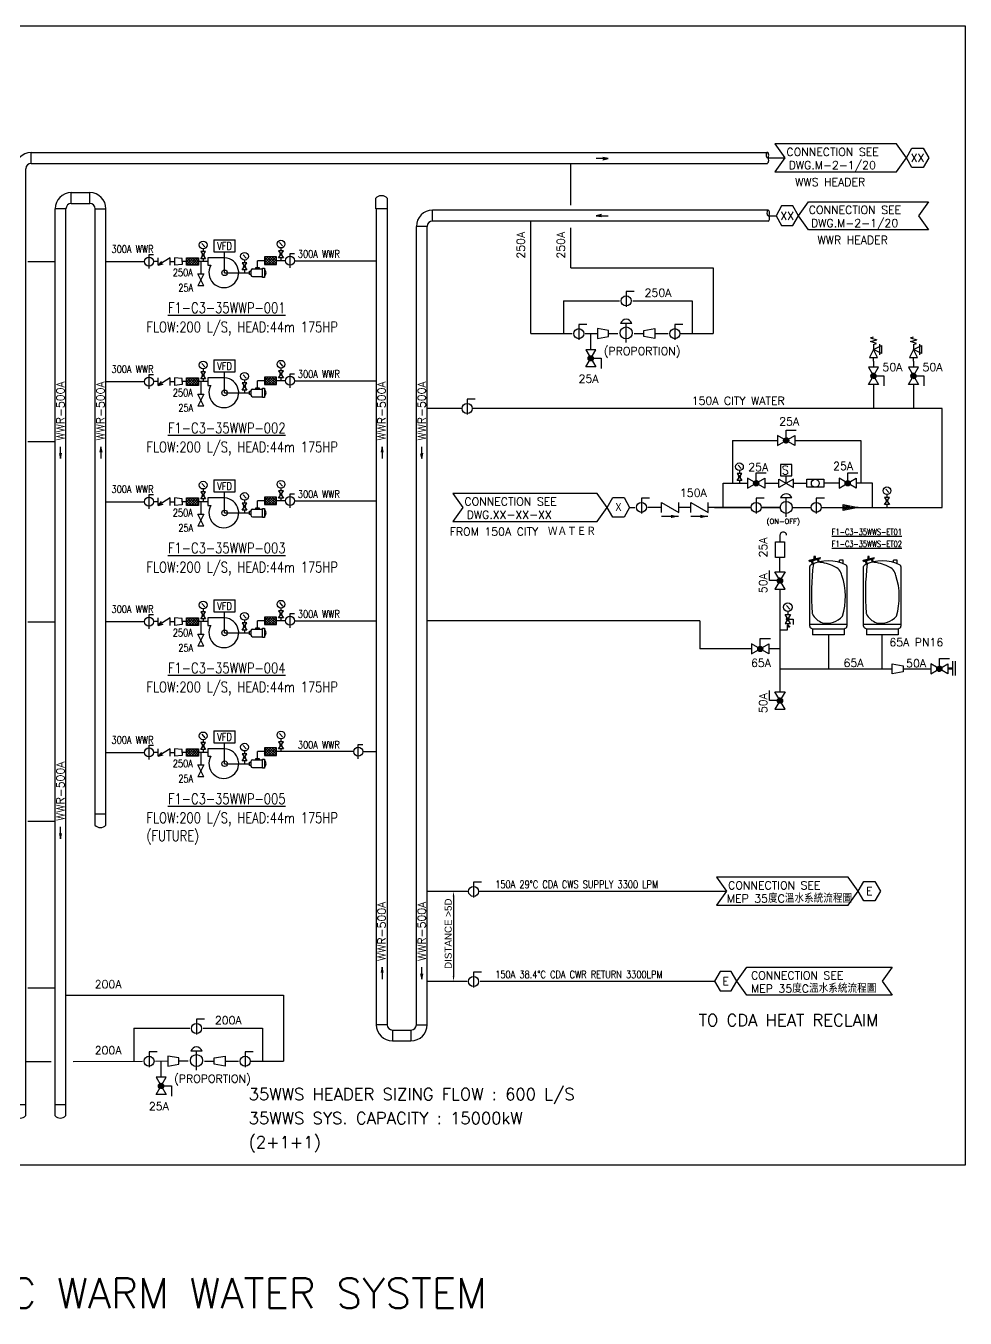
# Model space of a CAD drawing. Header units: millimetres. Extents: x 29 to 762, y -3977 to -3331.
# Drawn here: x 293 to 762, y -3977 to -3331 of the extents above; entities that cross this region are included whole.
import ezdxf
from ezdxf.enums import TextEntityAlignment as Align

# ---------------------------------------------------------------- set-up
doc = ezdxf.new("R2010")
doc.units = ezdxf.units.MM
for name, color, linetype in [('M-CWTR-TEXT', 7, 'Continuous'), ('M-CWTR-TEXT-CO', 3, 'Continuous'), ('M-CWTR-VAVE', 2, 'Continuous'), ('M-HVAC-EQPM', 22, 'Continuous'), ('M-HVAC-VALVE-FUTURE', 8, 'Continuous'), ('M-P-CHR-D-I', 7, 'Continuous'), ('M-P-HWR-D-29', 211, 'Continuous'), ('M-P-HWS-D', 1, 'Continuous'), ('M-P-HWS-D-35', 1, 'Continuous'), ('M-P-RCW', 140, 'Continuous'), ('M-P-TXT2.5', 7, 'Continuous'), ('M-P-VALVE', 7, 'Continuous'), ('M-P-VALVE-II', 252, 'Continuous'), ('TXT3', 246, 'Continuous')]:
    doc.layers.add(name, color=color, linetype=linetype)
doc.styles.add('AA-TXT', font='simplex.shx', dxfattribs={"width": 0.8, "bigfont": 'chineset.shx'})
doc.styles.add('DAYUS', font='ROMANS', dxfattribs={"bigfont": 'DAYUS'})
doc.styles.add('LK-TXT2-P', font='romans.shx', dxfattribs={"width": 0.8, "bigfont": 'chineset.shx'})
doc.styles.add('LK-TXT3-P', font='romans.shx', dxfattribs={"bigfont": 'chineset.shx'})
doc.styles.add('SINO2', font='romans.shx', dxfattribs={"bigfont": 'chineset.shx'})
doc.styles.get("Standard").update_dxf_attribs({"font": 'arial.ttf'})

# ---------------------------------------------------------------- blocks, each defined once
blk = doc.blocks.new('15A-12')
blk.add_lwpolyline([(19, 10.5), (0, 10.5), (0, -10.5), (19, -10.5, 0.114945), (20.4, -10.2, 0.453355), (20.4, 10.2, 0.114945)], format="xyb", close=True)
blk = doc.blocks.new('SQUARE', base_point=(4.37, 5.22))
for p, q in [((4.37, 4.72), (4.37, 5.72)), ((4.37, 5.72), (5.37, 5.72)), ((5.37, 5.72), (5.37, 4.72)), ((5.37, 4.72), (4.37, 4.72))]:
    blk.add_line(p, q)
blk = doc.blocks.new('PG-69')
h = blk.add_hatch(color=256)
h.dxf.hatch_style = 1
edge = h.paths.add_edge_path()
edge.add_arc((0, 1.06), 0.15, 0, 360)
for p, q in [((-0.22, 3.02), (0.28, 2.46)), ((0, 2.12), (0, 1.65)), ((0, 0.47), (0, 0))]:
    blk.add_line(p, q)
blk.add_lwpolyline([(0.4, 1.65), (-0.4, 1.65), (0.4, 0.47), (-0.4, 0.47)], close=True)
for centre, radius in [((0, 2.76), 0.642), ((0, 1.06), 0.15)]:
    blk.add_circle(centre, radius)
blk = doc.blocks.new('15A-2')
at = {"extrusion": (0, 0, -1)}
blk.add_ellipse((0, 5.25), major_axis=(0, -5.25), ratio=0.4761905, dxfattribs=at)
blk.add_ellipse((0, -5.25), major_axis=(0, 5.25), ratio=0.4761905, start_param=3.1415927, end_param=6.2831853)
blk = doc.blocks.new('球塞閥')
h = blk.add_hatch()
h.set_pattern_fill('ANSI31', color=0, scale=0.185185, angle=90, style=0)
h.set_pattern_definition([(45, (-172.859326, -857.314322), (0.0173251234, -0.0173251234), [])])
edge = h.paths.add_edge_path()
edge.add_arc((0, 0), 0.648, 0, 360)
at = {"color": 0}
blk.add_lwpolyline([(0, 0), (-2.58, 0), (-2.58, 2.52)], dxfattribs=at)
blk.add_lwpolyline([(-1.25, -2.15), (1.25, -2.15), (-1.25, 2.15), (1.25, 2.15)], close=True, dxfattribs=at)
blk.add_circle((0, 0), 0.648, dxfattribs=at)
blk = doc.blocks.new('PRESSURE GAUGE')
at = {"layer": 'M-P-VALVE'}
h = blk.add_hatch(dxfattribs=at)
h.set_pattern_fill('ANSI31', color=0, scale=0.088889, angle=90, style=0)
h.set_pattern_definition([(45, (-82.797948, -412.047607), (0.00831605924, -0.00831605924), [])])
edge = h.paths.add_edge_path()
edge.add_arc((0.17, 2.53), 0.311, 0, 360)
at = {"layer": 'M-P-VALVE', "color": 0}
for p, q in [((-0.16, 5.62), (0.6, 4.78)), ((0.17, 4.27), (0.17, 3.56)), ((0, 0.95), (0, 0)), ((0.17, 2.53), (1.41, 2.53)), ((0.17, 1.5), (0.17, 1.03)), ((0.17, 1.5), (0.17, 1.07)), ((0.31, 1.09), (0.31, 1.09)), ((1.41, 2.53), (1.41, 1.32))]:
    blk.add_line(p, q, dxfattribs=at)
blk.add_lwpolyline([(-0.43, 3.56), (0.77, 3.56), (-0.43, 1.5), (0.77, 1.5)], close=True, dxfattribs=at)
for centre, radius in [((0.17, 5.23), 0.963), ((0.17, 2.53), 0.311)]:
    blk.add_circle(centre, radius, dxfattribs=at)
blk.add_arc((0.21, 0.9), 0.215, 62.4147, 166.0443, dxfattribs=at)
at = {"layer": 'M-P-VALVE', "color": 0, "extrusion": (0, 0, -1)}
blk.add_ellipse((0.36, 0.9), major_axis=(-0.157, 0.18), ratio=0.556224, start_param=0.750693, end_param=5.899685, dxfattribs=at)
blk = doc.blocks.new('A$C6f3239af')
for p, q in [((-4.81, 26.1), (-4.81, 25.3)), ((-4.32, 26.1), (-4.81, 26.1)), ((-4.32, 25.43), (-4.32, 26.1)), ((-6.38, 24.83), (-2.75, 25.78)), ((-6.28, 24.45), (-6.38, 24.83)), ((-2.7, 25.58), (-6.33, 24.64)), ((-6.28, 24.45), (-2.65, 25.39)), ((-6.2, 2.84), (-6.2, 22.73)), ((-5.33, 23.5), (-5.52, 24.58)), ((-4.99, 23.65), (-5.18, 24.73)), ((-3.36, 24.22), (-3.53, 25.16)), ((-3.01, 24.31), (-3.17, 25.25)), ((-2.65, 25.39), (-2.75, 25.78)), ((4.99, 24.84), (3.76, 24.84)), ((3.76, 24.1), (3.76, 24.84)), ((4.99, 23.65), (4.99, 24.84)), ((6.2, 22.73), (6.2, 2.84)), ((-6.2, 3.56), (6.2, 3.56)), ((-5.26, 2.03), (-5.26, 0)), ((-5.26, 2.03), (5.26, 2.03)), ((5.26, 0), (-5.26, 0)), ((5.26, 2.03), (5.26, 0))]:
    blk.add_line(p, q)
for centre, radius, start, end in [((-5.65, 22.73), 0.555, 117.4771, 180), ((0, 11.88), 12.79, 62.5229, 117.4771), ((70.05, 13.71), 75.69, 172.4515, 184.9072), ((-4.5, 9.33), 14.93, 64.4413, 85.6278), ((0.51, 18.97), 4.09, 10.9458, 69.4361), ((5.65, 22.73), 0.555, 0, 62.5229), ((-16.42, 12.71), 22.09, 342.9077, 18.5676), ((-4.64, 7.3), 0.729, 184.9072, 206.7416), ((-0.08, 9.6), 5.84, 206.7416, 251.6227), ((-0.42, 10.69), 6.8, 257.2964, 318.9156), ((-5.65, 2.84), 0.555, 180, 242.5229), ((0, 13.7), 12.79, 242.5229, 245.7207), ((0, 13.7), 12.79, 294.2793, 297.4771), ((5.65, 2.84), 0.555, 297.4771, 0)]:
    blk.add_arc(centre, radius, start, end)
blk = doc.blocks.new('逆止閥')
at = {"layer": 'M-P-VALVE-II', "color": 0}
blk.add_line((2.18, -4.24), (2.18, 0), dxfattribs=at)
blk.add_lwpolyline([(1.16, 0), (-1.34, 0), (1.16, -4.3), (-1.34, -4.3)], dxfattribs=at)
blk.add_lwpolyline([(2.18, -4.24, 0, 0.828, 0), (2.18, -2.34, 0.828, 0.828, 0)], format="xyseb", dxfattribs=at)

msp = doc.modelspace()

# ---------------------------------------------------------------- hatches: boundary and pattern name
at = {"layer": 'M-CWTR-VAVE'}
h = msp.add_hatch(dxfattribs=at)
h.set_pattern_fill('ANSI37', color=256, scale=7.5, style=0)
h.set_pattern_definition([(45, (-5.0893, -3981.0181), (-0.6629126, 0.6629126), []), (135, (-5.0893, -3981.0181), (-0.6629126, -0.6629126), [])])
h.paths.add_polyline_path([(372.98, -3447.09), (378.98, -3447.09), (378.98, -3450.84), (372.98, -3450.84)])
h = msp.add_hatch(dxfattribs=at)
h.set_pattern_fill('ANSI37', color=256, scale=7.5, style=0)
h.set_pattern_definition([(135, (795.8564, -3980.5962), (0.6629126, 0.6629126), []), (45, (795.8564, -3980.5962), (0.6629126, -0.6629126), [])])
h.paths.add_polyline_path([(417.79, -3446.66), (411.79, -3446.66), (411.79, -3450.42), (417.79, -3450.42)])
h = msp.add_hatch(dxfattribs=at)
h.set_pattern_fill('ANSI37', color=256, scale=7.5, style=0)
h.set_pattern_definition([(45, (-5.0893, -4041.0181), (-0.6629126, 0.6629126), []), (135, (-5.0893, -4041.0181), (-0.6629126, -0.6629126), [])])
h.paths.add_polyline_path([(372.98, -3507.09), (378.98, -3507.09), (378.98, -3510.84), (372.98, -3510.84)])
h = msp.add_hatch(dxfattribs=at)
h.set_pattern_fill('ANSI37', color=256, scale=7.5, style=0)
h.set_pattern_definition([(135, (795.8564, -4040.5962), (0.6629126, 0.6629126), []), (45, (795.8564, -4040.5962), (0.6629126, -0.6629126), [])])
h.paths.add_polyline_path([(417.79, -3506.66), (411.79, -3506.66), (411.79, -3510.42), (417.79, -3510.42)])
h = msp.add_hatch(dxfattribs=at)
h.set_pattern_fill('ANSI37', color=256, scale=7.5, style=0)
h.set_pattern_definition([(45, (-5.0893, -4101.0181), (-0.6629126, 0.6629126), []), (135, (-5.0893, -4101.0181), (-0.6629126, -0.6629126), [])])
h.paths.add_polyline_path([(372.98, -3567.09), (378.98, -3567.09), (378.98, -3570.84), (372.98, -3570.84)])
h = msp.add_hatch(dxfattribs=at)
h.set_pattern_fill('ANSI37', color=256, scale=7.5, style=0)
h.set_pattern_definition([(135, (795.8564, -4100.5962), (0.6629126, 0.6629126), []), (45, (795.8564, -4100.5962), (0.6629126, -0.6629126), [])])
h.paths.add_polyline_path([(417.79, -3566.66), (411.79, -3566.66), (411.79, -3570.42), (417.79, -3570.42)])
h = msp.add_hatch(dxfattribs=at)
h.set_pattern_fill('ANSI37', color=256, scale=7.5, style=0)
h.set_pattern_definition([(45, (-5.0893, -4160.9338), (-0.6629126, 0.6629126), []), (135, (-5.0893, -4160.9338), (-0.6629126, -0.6629126), [])])
h.paths.add_polyline_path([(372.98, -3627), (378.98, -3627), (378.98, -3630.76), (372.98, -3630.76)])
h = msp.add_hatch(dxfattribs=at)
h.set_pattern_fill('ANSI37', color=256, scale=7.5, style=0)
h.set_pattern_definition([(135, (795.8564, -4160.5119), (0.6629126, 0.6629126), []), (45, (795.8564, -4160.5119), (0.6629126, -0.6629126), [])])
h.paths.add_polyline_path([(417.79, -3626.58), (411.79, -3626.58), (411.79, -3630.34), (417.79, -3630.34)])
at = {"layer": 'M-HVAC-VALVE-FUTURE'}
h = msp.add_hatch(dxfattribs=at)
h.set_pattern_fill('ANSI37', color=256, scale=7.5, style=0)
h.set_pattern_definition([(45, (-5.0893, -4226.2891), (-0.6629126, 0.6629126), []), (135, (-5.0893, -4226.2891), (-0.6629126, -0.6629126), [])])
h.paths.add_polyline_path([(372.98, -3692.36), (378.98, -3692.36), (378.98, -3696.11), (372.98, -3696.11)])
h = msp.add_hatch(dxfattribs=at)
h.set_pattern_fill('ANSI37', color=256, scale=7.5, style=0)
h.set_pattern_definition([(135, (795.8564, -4225.8672), (0.6629126, 0.6629126), []), (45, (795.8564, -4225.8672), (0.6629126, -0.6629126), [])])
h.paths.add_polyline_path([(417.79, -3691.94), (411.79, -3691.94), (411.79, -3695.69), (417.79, -3695.69)])

# ---------------------------------------------------------------- linework, layer by layer
at = {"layer": 'DefPoints'}
for points in [[(31.33, -3331.2), (761.73, -3331.2), (761.73, -3900.38), (31.33, -3900.38)], [(31.33, -3331.2), (761.73, -3331.2), (761.73, -3900.38), (31.33, -3900.38)], [(761.73, -3900.38), (31.33, -3900.38), (31.33, -3331.2), (761.73, -3331.2)]]:
    msp.add_lwpolyline(points, close=True, dxfattribs=at)
at = {"layer": 'M-CWTR-VAVE'}
for p, q in [((354.22, -3445.41), (356.48, -3445.41)), ((354.22, -3452.52), (354.22, -3445.41)), ((358.72, -3450.84), (358.72, -3447.09)), ((364.72, -3447.09), (358.72, -3450.84)), ((364.72, -3450.84), (364.72, -3447.09)), ((366.97, -3447.09), (366.97, -3450.84)), ((370.73, -3447.46), (366.97, -3447.09)), ((370.73, -3448.96), (370.73, -3447.46)), ((372.98, -3447.09), (378.98, -3447.09)), ((372.98, -3450.84), (372.98, -3447.09)), ((378.98, -3447.09), (378.98, -3450.84)), ((417.79, -3446.66), (411.79, -3446.66)), ((411.79, -3446.66), (411.79, -3450.42)), ((417.79, -3450.42), (417.79, -3446.66)), ((424.61, -3444.99), (426.87, -3444.99)), ((424.61, -3452.1), (424.61, -3444.99)), ((358.72, -3450.84), (360.39, -3448.92)), ((358.72, -3450.84), (361.18, -3450.18)), ((370.73, -3450.47), (366.97, -3450.84)), ((370.73, -3448.96), (370.73, -3450.47)), ((378.98, -3450.84), (372.98, -3450.84)), ((404.39, -3453.75), (405.08, -3453.75)), ((404.39, -3455.43), (404.39, -3453.75)), ((405.08, -3453.42), (405.08, -3455.76)), ((405.83, -3452.67), (410.86, -3452.67)), ((407.5, -3451.99), (409.18, -3451.99)), ((407.5, -3452.67), (407.5, -3451.99)), ((409.18, -3451.99), (409.18, -3452.67)), ((411.79, -3450.42), (417.79, -3450.42)), ((381.58, -3455.17), (378.58, -3461.17)), ((381.58, -3461.17), (378.58, -3455.17)), ((378.58, -3455.17), (381.58, -3455.17)), ((405.08, -3455.43), (404.39, -3455.43)), ((405.83, -3456.51), (410.86, -3456.51)), ((381.58, -3461.17), (378.58, -3461.17)), ((595.24, -3479.91), (589.67, -3479.91)), ((592.46, -3489.39), (592.46, -3479.91)), ((714.49, -3487.01), (715.92, -3486.58)), ((734.49, -3487.01), (735.92, -3486.58)), ((714.49, -3487.01), (717.6, -3488)), ((714.49, -3488.99), (717.6, -3488)), ((717.39, -3489.99), (714.49, -3488.99)), ((715.94, -3490.43), (717.39, -3489.99)), ((715.94, -3490.43), (715.94, -3492.86)), ((718.98, -3490.32), (718.98, -3495.56)), ((734.49, -3487.01), (737.6, -3488)), ((734.49, -3488.99), (737.6, -3488)), ((737.39, -3489.99), (734.49, -3488.99)), ((735.94, -3490.43), (737.39, -3489.99)), ((735.94, -3490.43), (735.94, -3492.86)), ((738.98, -3490.32), (738.98, -3495.56)), ((715.94, -3498.78), (715.94, -3496.91)), ((715.94, -3498.78), (715.94, -3501.77)), ((735.94, -3498.78), (735.94, -3496.91)), ((735.94, -3498.78), (735.94, -3501.77)), ((354.22, -3505.41), (356.48, -3505.41)), ((354.22, -3512.52), (354.22, -3505.41)), ((424.61, -3504.99), (426.87, -3504.99)), ((424.61, -3512.1), (424.61, -3504.99)), ((358.72, -3510.84), (358.72, -3507.09)), ((364.72, -3507.09), (358.72, -3510.84)), ((358.72, -3510.84), (360.39, -3508.92)), ((358.72, -3510.84), (361.18, -3510.18)), ((364.72, -3510.84), (364.72, -3507.09)), ((366.97, -3507.09), (366.97, -3510.84)), ((370.73, -3507.46), (366.97, -3507.09)), ((370.73, -3510.47), (366.97, -3510.84)), ((370.73, -3508.96), (370.73, -3507.46)), ((370.73, -3508.96), (370.73, -3510.47)), ((372.98, -3507.09), (378.98, -3507.09)), ((372.98, -3510.84), (372.98, -3507.09)), ((378.98, -3510.84), (372.98, -3510.84)), ((378.98, -3507.09), (378.98, -3510.84)), ((407.5, -3511.99), (409.18, -3511.99)), ((407.5, -3512.67), (407.5, -3511.99)), ((409.18, -3511.99), (409.18, -3512.67)), ((417.79, -3506.66), (411.79, -3506.66)), ((411.79, -3506.66), (411.79, -3510.42)), ((411.79, -3510.42), (417.79, -3510.42)), ((417.79, -3510.42), (417.79, -3506.66)), ((381.58, -3515.17), (378.58, -3521.17)), ((381.58, -3521.17), (378.58, -3515.17)), ((378.58, -3515.17), (381.58, -3515.17)), ((404.39, -3513.75), (405.08, -3513.75)), ((404.39, -3515.43), (404.39, -3513.75)), ((405.08, -3515.43), (404.39, -3515.43)), ((405.08, -3513.42), (405.08, -3515.76)), ((405.83, -3512.67), (410.86, -3512.67)), ((405.83, -3516.51), (410.86, -3516.51)), ((381.58, -3521.17), (378.58, -3521.17)), ((672.38, -3559.77), (672.38, -3556.02)), ((354.22, -3565.41), (356.48, -3565.41)), ((354.22, -3572.52), (354.22, -3565.41)), ((358.72, -3570.84), (358.72, -3567.09)), ((364.72, -3567.09), (358.72, -3570.84)), ((358.72, -3570.84), (360.39, -3568.92)), ((358.72, -3570.84), (361.18, -3570.18)), ((364.72, -3570.84), (364.72, -3567.09)), ((366.97, -3567.09), (366.97, -3570.84)), ((370.73, -3567.46), (366.97, -3567.09)), ((370.73, -3570.47), (366.97, -3570.84)), ((370.73, -3568.96), (370.73, -3567.46)), ((370.73, -3568.96), (370.73, -3570.47)), ((372.98, -3567.09), (378.98, -3567.09)), ((372.98, -3570.84), (372.98, -3567.09)), ((378.98, -3567.09), (378.98, -3570.84)), ((417.79, -3566.66), (411.79, -3566.66)), ((411.79, -3566.66), (411.79, -3570.42)), ((411.79, -3570.42), (417.79, -3570.42)), ((417.79, -3570.42), (417.79, -3566.66)), ((424.61, -3564.99), (426.87, -3564.99)), ((424.61, -3572.1), (424.61, -3564.99)), ((675.16, -3567.04), (669.6, -3567.04)), ((672.38, -3576.52), (672.38, -3567.04)), ((378.98, -3570.84), (372.98, -3570.84)), ((381.58, -3575.17), (378.58, -3581.17)), ((381.58, -3581.17), (378.58, -3575.17)), ((378.58, -3575.17), (381.58, -3575.17)), ((404.39, -3573.75), (405.08, -3573.75)), ((404.39, -3575.43), (404.39, -3573.75)), ((405.08, -3575.43), (404.39, -3575.43)), ((405.08, -3573.42), (405.08, -3575.76)), ((405.83, -3572.67), (410.86, -3572.67)), ((405.83, -3576.51), (410.86, -3576.51)), ((407.5, -3571.99), (409.18, -3571.99)), ((407.5, -3572.67), (407.5, -3571.99)), ((409.18, -3571.99), (409.18, -3572.67)), ((614.32, -3571.78), (614.4, -3571.78)), ((614.32, -3571.78), (614.4, -3571.78)), ((381.58, -3581.17), (378.58, -3581.17)), ((669.28, -3600.05), (669.28, -3596.85)), ((669.28, -3604.07), (669.28, -3600.05)), ((354.22, -3625.33), (356.48, -3625.33)), ((354.22, -3632.44), (354.22, -3625.33)), ((358.72, -3630.76), (358.72, -3627)), ((364.72, -3627), (358.72, -3630.76)), ((364.72, -3630.76), (364.72, -3627)), ((366.97, -3627), (366.97, -3630.76)), ((370.73, -3627.38), (366.97, -3627)), ((370.73, -3628.88), (370.73, -3627.38)), ((372.98, -3627), (378.98, -3627)), ((372.98, -3630.76), (372.98, -3627)), ((378.98, -3627), (378.98, -3630.76)), ((417.79, -3626.58), (411.79, -3626.58)), ((411.79, -3626.58), (411.79, -3630.34)), ((417.79, -3630.34), (417.79, -3626.58)), ((424.61, -3624.9), (426.87, -3624.9)), ((424.61, -3632.01), (424.61, -3624.9)), ((358.72, -3630.76), (360.39, -3628.83)), ((358.72, -3630.76), (361.18, -3630.1)), ((370.73, -3630.38), (366.97, -3630.76)), ((370.73, -3628.88), (370.73, -3630.38)), ((378.98, -3630.76), (372.98, -3630.76)), ((381.58, -3635.09), (378.58, -3641.09)), ((381.58, -3641.09), (378.58, -3635.09)), ((378.58, -3635.09), (381.58, -3635.09)), ((404.39, -3633.67), (405.08, -3633.67)), ((404.39, -3635.35), (404.39, -3633.67)), ((405.08, -3633.34), (405.08, -3635.68)), ((405.83, -3632.59), (410.86, -3632.59)), ((407.5, -3631.9), (409.18, -3631.9)), ((407.5, -3632.59), (407.5, -3631.9)), ((409.18, -3631.9), (409.18, -3632.59)), ((411.79, -3630.34), (417.79, -3630.34)), ((672.82, -3633.13), (669.28, -3633.13)), ((381.58, -3641.09), (378.58, -3641.09)), ((405.08, -3635.35), (404.39, -3635.35)), ((405.83, -3636.43), (410.86, -3636.43)), ((354.22, -3690.68), (356.48, -3690.68)), ((354.22, -3697.79), (354.22, -3690.68)), ((458.66, -3690.26), (460.92, -3690.26)), ((458.66, -3697.37), (458.66, -3690.26)), ((380.68, -3843.45), (375.11, -3843.45)), ((377.89, -3852.93), (377.89, -3843.45))]:
    msp.add_line(p, q, dxfattribs=at)
for points in [[(596.51, -3464), (592.46, -3464), (592.46, -3471.65)], [(572.82, -3480.35), (568.77, -3480.35), (568.77, -3488)], [(620.82, -3480.35), (616.77, -3480.35), (616.77, -3488)], [(517.12, -3517.73), (513.07, -3517.73), (513.07, -3525.38)], [(604.12, -3567.13), (600.07, -3567.13), (600.07, -3574.78)], [(661.43, -3567.13), (657.38, -3567.13), (657.38, -3574.78)], [(691.43, -3567.13), (687.38, -3567.13), (687.38, -3574.78)], [(669.28, -3585.71), (669.28, -3588.99)], [(520.3, -3759.03), (516.25, -3759.03), (516.25, -3766.68)], [(520.3, -3804.03), (516.25, -3804.03), (516.25, -3811.68)], [(381.94, -3827.54), (377.89, -3827.54), (377.89, -3835.19)], [(358.25, -3843.88), (354.2, -3843.88), (354.2, -3851.53)], [(406.25, -3843.88), (402.2, -3843.88), (402.2, -3851.53)]]:
    msp.add_lwpolyline(points, dxfattribs=at)
for points in [[(715.94, -3492.86), (713.91, -3496.91), (717.96, -3496.91)], [(719.99, -3494.88), (715.94, -3492.86), (719.99, -3490.83)], [(735.94, -3492.86), (733.91, -3496.91), (737.96, -3496.91)], [(739.99, -3494.88), (735.94, -3492.86), (739.99, -3490.83)], [(676.05, -3557.71), (668.71, -3561.84), (668.71, -3557.71), (676.05, -3561.84)], [(682.71, -3557.78), (691.12, -3557.78), (691.12, -3561.77), (682.71, -3561.77)], [(671.5, -3588.99), (671.5, -3596.85), (667.07, -3596.85), (667.07, -3588.99)]]:
    msp.add_lwpolyline(points, close=True, dxfattribs=at)
at = {"layer": 'M-CWTR-VAVE', "flags": 128}
msp.add_lwpolyline([(675.18, -3550.43), (669.59, -3550.43), (669.59, -3556.02), (675.18, -3556.02)], close=True, dxfattribs=at)
at = {"layer": 'M-CWTR-VAVE'}
for centre, radius in [((354.22, -3448.96), 2.25), ((424.61, -3448.54), 2.25), ((592.46, -3468.65), 2.5), ((568.77, -3485), 2.5), ((592.46, -3484.65), 3), ((616.77, -3485), 2.5), ((354.22, -3508.96), 2.25), ((424.61, -3508.54), 2.25), ((513.07, -3522.38), 2.5), ((686.92, -3559.77), 1.99), ((354.22, -3568.96), 2.25), ((424.61, -3568.54), 2.25), ((600.07, -3571.78), 2.5), ((657.38, -3571.78), 2.5), ((672.38, -3571.78), 3), ((687.38, -3571.78), 2.5), ((354.22, -3628.88), 2.25), ((424.61, -3628.46), 2.25), ((354.22, -3694.24), 2.25), ((458.66, -3693.81), 2.25), ((516.25, -3763.68), 2.5), ((516.25, -3808.68), 2.5), ((377.89, -3832.19), 2.5), ((354.2, -3848.53), 2.5), ((377.89, -3848.19), 3), ((402.2, -3848.53), 2.5)]:
    msp.add_circle(centre, radius, dxfattribs=at)
for centre, radius, start, end in [((405.83, -3453.42), 0.75, 90, 180), ((409.9, -3454.59), 2.72, 315, 45), ((405.83, -3455.76), 0.75, 180, 270), ((592.46, -3480.73), 2.9, 16.45735, 163.54265), ((405.83, -3513.42), 0.75, 90, 180), ((405.83, -3515.76), 0.75, 180, 270), ((409.9, -3514.59), 2.72, 315, 45), ((672.38, -3567.86), 2.9, 16.45735, 163.54265), ((405.83, -3573.42), 0.75, 90, 180), ((405.83, -3575.76), 0.75, 180, 270), ((409.9, -3574.59), 2.72, 315, 45), ((405.83, -3633.34), 0.75, 90, 180), ((409.9, -3634.51), 2.72, 315, 45), ((405.83, -3635.68), 0.75, 180, 270), ((377.89, -3844.27), 2.9, 16.45735, 163.54265)]:
    msp.add_arc(centre, radius, start, end, dxfattribs=at)
msp.add_ellipse((670.89, -3585.71), major_axis=(-1.14, 1.14), ratio=1, start_param=3.90342, end_param=7.092155, dxfattribs=at)
at = {"layer": 'M-HVAC-EQPM'}
for p, q in [((386.57, -3438.1), (386.57, -3444.1)), ((386.57, -3438.1), (397.29, -3438.1)), ((397.29, -3444.1), (397.29, -3438.1)), ((391.93, -3447.09), (383.48, -3447.09)), ((383.48, -3447.09), (383.48, -3450.84)), ((386.57, -3444.1), (397.29, -3444.1)), ((391.93, -3454.59), (391.93, -3444.1)), ((383.48, -3450.84), (385.06, -3450.84)), ((386.57, -3498.1), (386.57, -3504.1)), ((386.57, -3498.1), (397.29, -3498.1)), ((397.29, -3504.1), (397.29, -3498.1)), ((386.57, -3504.1), (397.29, -3504.1)), ((391.93, -3514.59), (391.93, -3504.1)), ((391.93, -3507.09), (383.48, -3507.09)), ((383.48, -3507.09), (383.48, -3510.84)), ((383.48, -3510.84), (385.06, -3510.84)), ((386.57, -3558.1), (386.57, -3564.1)), ((386.57, -3558.1), (397.29, -3558.1)), ((386.57, -3564.1), (397.29, -3564.1)), ((391.93, -3574.59), (391.93, -3564.1)), ((397.29, -3564.1), (397.29, -3558.1)), ((391.93, -3567.09), (383.48, -3567.09)), ((383.48, -3567.09), (383.48, -3570.84)), ((383.48, -3570.84), (385.06, -3570.84)), ((386.57, -3618.01), (386.57, -3624.01)), ((386.57, -3618.01), (397.29, -3618.01)), ((397.29, -3624.01), (397.29, -3618.01)), ((391.93, -3627.01), (383.48, -3627.01)), ((383.48, -3627.01), (383.48, -3630.75)), ((386.57, -3624.01), (397.29, -3624.01)), ((391.93, -3634.51), (391.93, -3624.01)), ((383.48, -3630.75), (385.06, -3630.75))]:
    msp.add_line(p, q, dxfattribs=at)
for centre in [(391.93, -3454.59), (391.93, -3514.59), (391.93, -3574.59), (391.93, -3634.51)]:
    msp.add_circle(centre, 1.4, dxfattribs=at)
for centre in [(391.53, -3454.52), (391.53, -3514.52), (391.53, -3574.52), (391.53, -3634.44)]:
    msp.add_arc(centre, 7.44, 150.31271, 86.87848, dxfattribs=at)
at = {"layer": 'M-HVAC-VALVE-FUTURE'}
for p, q in [((386.57, -3683.37), (386.57, -3689.37)), ((386.57, -3683.37), (397.29, -3683.37)), ((397.29, -3689.37), (397.29, -3683.37)), ((358.72, -3696.11), (358.72, -3692.36)), ((364.72, -3692.36), (358.72, -3696.11)), ((364.72, -3696.11), (364.72, -3692.36)), ((366.97, -3692.36), (366.97, -3696.11)), ((370.73, -3692.73), (366.97, -3692.36)), ((370.73, -3694.24), (370.73, -3692.73)), ((372.98, -3692.36), (378.98, -3692.36)), ((372.98, -3696.11), (372.98, -3692.36)), ((378.98, -3692.36), (378.98, -3696.11)), ((391.93, -3692.36), (383.48, -3692.36)), ((383.48, -3692.36), (383.48, -3696.11)), ((386.57, -3689.37), (397.29, -3689.37)), ((391.93, -3699.86), (391.93, -3689.37)), ((417.79, -3691.94), (411.79, -3691.94)), ((411.79, -3691.94), (411.79, -3695.69)), ((417.79, -3695.69), (417.79, -3691.94)), ((358.72, -3694.24), (356.47, -3694.24)), ((358.72, -3696.11), (360.39, -3694.19)), ((358.72, -3696.11), (361.18, -3695.46)), ((364.72, -3694.24), (366.97, -3694.24)), ((370.73, -3695.74), (366.97, -3696.11)), ((370.73, -3694.24), (370.73, -3695.74)), ((372.98, -3694.24), (370.73, -3694.24)), ((378.98, -3696.11), (372.98, -3696.11)), ((383.48, -3694.24), (378.98, -3694.24)), ((380.08, -3694.24), (380.08, -3700.45)), ((383.48, -3696.11), (385.06, -3696.11)), ((404.39, -3699.02), (405.08, -3699.02)), ((404.39, -3700.7), (404.39, -3699.02)), ((405.08, -3698.69), (405.08, -3701.03)), ((405.83, -3697.94), (410.86, -3697.94)), ((407.5, -3697.26), (409.18, -3697.26)), ((407.5, -3697.94), (407.5, -3697.26)), ((408.34, -3697.26), (408.34, -3693.81)), ((411.79, -3693.81), (408.34, -3693.81)), ((409.18, -3697.26), (409.18, -3697.94)), ((411.79, -3695.69), (417.79, -3695.69)), ((456.41, -3693.81), (417.79, -3693.81)), ((381.58, -3700.45), (378.58, -3706.44)), ((381.58, -3706.44), (378.58, -3700.45)), ((378.58, -3700.45), (381.58, -3700.45)), ((391.93, -3699.86), (404.39, -3699.86)), ((405.08, -3700.7), (404.39, -3700.7)), ((405.83, -3701.78), (410.86, -3701.78)), ((381.58, -3706.44), (378.58, -3706.44))]:
    msp.add_line(p, q, dxfattribs=at)
msp.add_circle((391.93, -3699.86), 1.4, dxfattribs=at)
for centre, radius, start, end in [((391.53, -3699.8), 7.44, 150.31271, 86.87848), ((405.83, -3698.69), 0.75, 90, 180), ((409.9, -3699.86), 2.72, 315, 45), ((405.83, -3701.03), 0.75, 180, 270)]:
    msp.add_arc(centre, radius, start, end, dxfattribs=at)
at = {"layer": 'M-P-HWR-D-29'}
for p, q in [((315.38, -3414.52), (324.61, -3414.52)), ((315.38, -3419.91), (315.38, -3414.52)), ((324.61, -3419.91), (324.61, -3414.52)), ((315.38, -3419.91), (324.61, -3419.91)), ((307.3, -3870.28), (307.3, -3422.6)), ((312.69, -3422.6), (307.3, -3422.6)), ((312.69, -3870.28), (312.69, -3422.6)), ((327.3, -3422.6), (332.69, -3422.6)), ((327.3, -3725.09), (327.3, -3422.6)), ((332.69, -3725.09), (332.69, -3422.6)), ((467.69, -3422.6), (467.69, -3830.26)), ((473.07, -3422.6), (473.07, -3830.26)), ((663.4, -3423.32), (495.77, -3423.32)), ((495.77, -3428.71), (495.77, -3423.32)), ((493.07, -3431.4), (487.69, -3431.4)), ((487.69, -3830.26), (487.69, -3431.4)), ((493.07, -3830.26), (493.07, -3431.4)), ((663.4, -3428.71), (495.77, -3428.71)), ((293.63, -3448.96), (307.3, -3448.96)), ((332.69, -3448.96), (351.97, -3448.96)), ((358.72, -3448.96), (356.47, -3448.96)), ((364.72, -3448.96), (366.97, -3448.96)), ((372.98, -3448.96), (370.73, -3448.96)), ((383.48, -3448.96), (378.98, -3448.96)), ((380.08, -3448.96), (380.08, -3455.17)), ((408.34, -3451.99), (408.34, -3448.54)), ((411.79, -3448.54), (408.34, -3448.54)), ((422.36, -3448.54), (417.79, -3448.54)), ((426.86, -3448.54), (467.69, -3448.54)), ((391.93, -3454.59), (404.39, -3454.59)), ((332.69, -3508.96), (351.97, -3508.96)), ((358.72, -3508.96), (356.47, -3508.96)), ((364.72, -3508.96), (366.97, -3508.96)), ((372.98, -3508.96), (370.73, -3508.96)), ((383.48, -3508.96), (378.98, -3508.96)), ((380.08, -3508.96), (380.08, -3515.17)), ((408.34, -3511.99), (408.34, -3508.54)), ((411.79, -3508.54), (408.34, -3508.54)), ((422.36, -3508.54), (417.79, -3508.54)), ((426.86, -3508.54), (467.69, -3508.54)), ((391.93, -3514.59), (404.39, -3514.59)), ((293.63, -3538.96), (307.3, -3538.96)), ((332.69, -3568.96), (351.97, -3568.96)), ((358.72, -3568.96), (356.47, -3568.96)), ((364.72, -3568.96), (366.97, -3568.96)), ((372.98, -3568.96), (370.73, -3568.96)), ((383.48, -3568.96), (378.98, -3568.96)), ((380.08, -3568.96), (380.08, -3575.17)), ((408.34, -3571.99), (408.34, -3568.54)), ((411.79, -3568.54), (408.34, -3568.54)), ((422.36, -3568.54), (417.79, -3568.54)), ((426.86, -3568.54), (467.69, -3568.54)), ((391.93, -3574.59), (404.39, -3574.59)), ((669.28, -3612.72), (669.28, -3664)), ((408.34, -3631.9), (408.34, -3628.46)), ((411.79, -3628.46), (408.34, -3628.46)), ((422.36, -3628.46), (417.79, -3628.46)), ((426.86, -3628.46), (467.69, -3628.46)), ((629.28, -3628.54), (493.07, -3628.54)), ((293.63, -3628.96), (307.3, -3628.96)), ((332.69, -3628.88), (351.97, -3628.88)), ((358.72, -3628.88), (356.47, -3628.88)), ((364.72, -3628.88), (366.97, -3628.88)), ((372.98, -3628.88), (370.73, -3628.88)), ((383.48, -3628.88), (378.98, -3628.88)), ((380.08, -3628.88), (380.08, -3635.09)), ((391.93, -3634.51), (404.39, -3634.51)), ((693.42, -3635.49), (693.42, -3652.45)), ((720.36, -3652.45), (720.36, -3635.49)), ((655.13, -3642.45), (629.28, -3642.45)), ((669.28, -3642.45), (663.73, -3642.45)), ((669.28, -3652.45), (720.36, -3652.45)), ((720.36, -3652.45), (725.25, -3652.45)), ((730.73, -3652.45), (744.56, -3652.45)), ((753.16, -3651.97), (755.46, -3651.97)), ((753.16, -3652.45), (755.46, -3652.45)), ((755.46, -3648.68), (755.46, -3655.25)), ((755.46, -3649.16), (755.46, -3655.73)), ((756.83, -3648.68), (756.83, -3655.25)), ((756.83, -3649.16), (756.83, -3655.73)), ((332.69, -3694.24), (351.97, -3694.24)), ((460.91, -3693.81), (467.69, -3693.81)), ((293.63, -3728.62), (307.3, -3728.62)), ((493.07, -3763.54), (513.76, -3763.54)), ((518.75, -3763.54), (642.52, -3763.54)), ((293.63, -3811.82), (307.3, -3811.82)), ((473.07, -3830.26), (467.69, -3830.26)), ((475.77, -3832.95), (485, -3832.95)), ((475.77, -3832.95), (475.77, -3838.33)), ((485, -3832.95), (485, -3838.33)), ((487.69, -3830.26), (493.07, -3830.26)), ((475.77, -3838.33), (485, -3838.33))]:
    msp.add_line(p, q, dxfattribs=at)
at = {"layer": 'M-P-HWR-D-29', "flags": 128}
msp.add_lwpolyline([(629.28, -3628.54), (629.28, -3642.45)], dxfattribs=at)
at = {"layer": 'M-P-HWR-D-29'}
msp.add_lwpolyline([(725.25, -3654.95), (725.25, -3649.95), (730.73, -3650.91), (730.73, -3653.98)], close=True, dxfattribs=at)
for centre, radius, start, end in [((315.38, -3422.6), 8.08, 90, 180), ((324.61, -3422.6), 8.08, 0, 90), ((315.38, -3422.6), 2.69, 90, 180), ((324.61, -3422.6), 2.69, 0, 90), ((495.77, -3431.4), 8.08, 90, 180), ((495.77, -3431.4), 2.69, 90, 180), ((475.77, -3830.26), 8.08, 180, 270), ((475.77, -3830.26), 2.69, 180, 270), ((485, -3830.26), 2.69, 270, 0), ((485, -3830.26), 8.08, 270, 0)]:
    msp.add_arc(centre, radius, start, end, dxfattribs=at)
at = {"layer": 'M-P-HWS-D', "color": 8}
for p, q in [((663.23, -3397.1), (671.64, -3397.1)), ((663.4, -3426.05), (667.29, -3426.05))]:
    msp.add_line(p, q, dxfattribs=at)
at = {"layer": 'M-P-HWS-D-35'}
for p, q in [((295.38, -3399.91), (295.38, -3394.52)), ((295.38, -3394.52), (663.02, -3394.52)), ((292.69, -3870.28), (292.69, -3402.6)), ((295.38, -3399.91), (663.02, -3399.91)), ((564.79, -3420.72), (564.79, -3399.91)), ((544.79, -3485), (544.79, -3428.71)), ((564.79, -3452.04), (564.79, -3432.11)), ((564.79, -3452.04), (635.86, -3452.04)), ((635.86, -3452.04), (635.86, -3485)), ((561.16, -3468.52), (589.18, -3468.52)), ((561.16, -3468.52), (561.16, -3484.92)), ((595.73, -3468.52), (625.45, -3468.52)), ((625.45, -3468.52), (625.45, -3485)), ((544.79, -3485), (565.49, -3484.94)), ((572.04, -3484.9), (578.08, -3484.86)), ((574.75, -3493.02), (574.75, -3484.89)), ((583.56, -3484.87), (588.38, -3484.88)), ((596.53, -3484.89), (601.36, -3484.89)), ((606.84, -3484.9), (613.49, -3484.9)), ((619.27, -3485), (635.86, -3485)), ((493.07, -3808.54), (512.98, -3808.54)), ((519.53, -3808.54), (636.52, -3808.54)), ((312.69, -3815.58), (421.3, -3815.58)), ((421.3, -3815.58), (421.29, -3848.53)), ((346.59, -3832.06), (374.62, -3832.06)), ((346.59, -3832.06), (346.59, -3848.46)), ((381.17, -3832.06), (410.88, -3832.06)), ((410.88, -3832.06), (410.88, -3848.53)), ((292.69, -3848.64), (305.4, -3848.6)), ((316.26, -3848.58), (350.93, -3848.47)), ((357.48, -3848.44), (363.52, -3848.4)), ((360.19, -3856.56), (360.19, -3848.43)), ((369, -3848.41), (373.82, -3848.41)), ((381.97, -3848.43), (386.79, -3848.43)), ((392.27, -3848.44), (398.93, -3848.44)), ((404.7, -3848.53), (421.3, -3848.53))]:
    msp.add_line(p, q, dxfattribs=at)
for points in [[(578.08, -3482.38), (578.08, -3487.38), (583.56, -3486.41), (583.56, -3483.35)], [(606.84, -3482.38), (606.84, -3487.38), (601.36, -3486.41), (601.36, -3483.35)], [(363.52, -3845.92), (363.52, -3850.92), (369, -3849.95), (369, -3846.88)], [(392.27, -3845.92), (392.27, -3850.92), (386.79, -3849.95), (386.79, -3846.88)]]:
    msp.add_lwpolyline(points, close=True, dxfattribs=at)
for radius in [8.08, 2.69]:
    msp.add_arc((295.38, -3402.6), radius, 90, 180, dxfattribs=at)
at = {"layer": 'M-P-RCW'}
for p, q in [((715.94, -3510.37), (715.94, -3522.38)), ((735.94, -3510.37), (735.94, -3522.38)), ((510.57, -3522.38), (493.07, -3522.38)), ((750.32, -3522.38), (515.57, -3522.38)), ((750.32, -3571.78), (750.32, -3522.38)), ((645.56, -3538.36), (645.56, -3559.77)), ((645.56, -3538.36), (668.08, -3538.36)), ((676.68, -3538.36), (709.57, -3538.36)), ((709.57, -3538.36), (709.57, -3559.77)), ((640.96, -3571.78), (640.96, -3559.77)), ((640.96, -3559.77), (653.06, -3559.77)), ((661.66, -3559.77), (668.7, -3559.77)), ((676.05, -3559.77), (682.71, -3559.77)), ((698.78, -3559.77), (691.12, -3559.77)), ((715.55, -3559.77), (707.38, -3559.77)), ((715.55, -3571.78), (715.55, -3559.77)), ((594.2, -3571.78), (596.79, -3571.78)), ((610.1, -3571.78), (603.34, -3571.78)), ((610.1, -3571.78), (603.34, -3571.78)), ((624.81, -3571.78), (618.7, -3571.78)), ((654.88, -3571.78), (633.41, -3571.78)), ((636.52, -3571.78), (654.88, -3571.78)), ((669.1, -3571.78), (659.88, -3571.78)), ((659.88, -3571.78), (669.38, -3571.78)), ((675.38, -3571.78), (684.88, -3571.78)), ((689.88, -3571.78), (750.32, -3571.78))]:
    msp.add_line(p, q, dxfattribs=at)
msp.add_lwpolyline([(708.34, -3571.78), (700.83, -3573.28), (700.83, -3570.28), (708.34, -3571.78), (705.56, -3571.78), (701.38, -3572.61), (701.38, -3570.94), (704.16, -3571.5), (701.92, -3571.95), (701.92, -3571.61), (702.77, -3571.78)], dxfattribs=at)
at = {"layer": 'M-P-TXT2.5'}
for p, q in [((583.4, -3397.55), (577.44, -3397.55)), ((583.4, -3397.55), (580.74, -3397.06)), ((580.76, -3398.12), (583.4, -3397.55)), ((582.42, -3397.57), (580.94, -3397.3)), ((580.94, -3397.88), (581.93, -3397.67)), ((581.93, -3397.67), (581.13, -3397.53)), ((580.09, -3425.48), (577.44, -3426.05)), ((577.44, -3426.05), (580.11, -3426.54)), ((577.44, -3426.05), (583.4, -3426.05)), ((578.43, -3426.04), (579.91, -3426.31)), ((579.9, -3425.72), (578.92, -3425.93)), ((578.92, -3425.93), (579.71, -3426.08)), ((309.43, -3544.8), (310, -3547.45)), ((310, -3547.45), (310, -3541.49)), ((310, -3547.45), (310.49, -3544.79)), ((330.2, -3541.49), (329.71, -3544.15)), ((330.21, -3542.48), (329.94, -3543.96)), ((330.32, -3542.97), (330.17, -3543.76)), ((330.77, -3544.14), (330.2, -3541.49)), ((330.2, -3541.49), (330.2, -3547.45)), ((330.53, -3543.95), (330.32, -3542.97)), ((470.58, -3541.49), (470.09, -3544.15)), ((470.6, -3542.48), (470.33, -3543.96)), ((470.7, -3542.97), (470.56, -3543.76)), ((471.15, -3544.14), (470.58, -3541.49)), ((470.58, -3541.49), (470.58, -3547.45)), ((470.91, -3543.95), (470.7, -3542.97)), ((489.81, -3544.8), (490.38, -3547.45)), ((490.38, -3547.45), (490.38, -3541.49)), ((490.38, -3547.45), (490.87, -3544.79)), ((309.67, -3544.99), (309.88, -3545.97)), ((309.88, -3545.97), (310.02, -3545.18)), ((309.98, -3546.46), (310.25, -3544.98)), ((490.05, -3544.99), (490.26, -3545.97)), ((490.26, -3545.97), (490.41, -3545.18)), ((490.37, -3546.46), (490.64, -3544.98)), ((310, -3737.45), (310, -3731.49)), ((309.43, -3734.8), (310, -3737.45)), ((309.67, -3734.99), (309.88, -3735.97)), ((309.88, -3735.97), (310.02, -3735.18)), ((309.98, -3736.46), (310.25, -3734.98)), ((310, -3737.45), (310.49, -3734.79)), ((506.25, -3766.18), (506.25, -3806.04)), ((470.58, -3801.49), (470.09, -3804.15)), ((470.6, -3802.48), (470.33, -3803.96)), ((470.7, -3802.97), (470.56, -3803.76)), ((471.15, -3804.14), (470.58, -3801.49)), ((470.58, -3801.49), (470.58, -3807.45)), ((470.91, -3803.95), (470.7, -3802.97)), ((490.38, -3807.45), (490.38, -3801.49)), ((489.81, -3804.8), (490.38, -3807.45)), ((490.05, -3804.99), (490.26, -3805.97)), ((490.26, -3805.97), (490.41, -3805.18)), ((490.37, -3806.46), (490.64, -3804.98)), ((490.38, -3807.45), (490.87, -3804.79))]:
    msp.add_line(p, q, dxfattribs=at)
for points in [[(505.84, -3766.18), (506.67, -3766.18), (506.25, -3763.68)], [(505.84, -3806.04), (506.67, -3806.04), (506.25, -3808.54)]]:
    msp.add_solid(points, dxfattribs=at)
at = {"layer": 'TXT3'}
for points in [[(732.38, -3397.1), (727.38, -3390.1), (666.64, -3390.1), (671.64, -3397.1), (666.64, -3404.1), (727.38, -3404.1), (732.38, -3397.1)], [(678.49, -3426.05), (683.49, -3419.05), (743.41, -3419.05), (738.41, -3426.05), (743.41, -3433.05), (683.49, -3433.05), (678.49, -3426.05)], [(583, -3571.78), (578, -3564.78), (505.83, -3564.78), (510.83, -3571.78), (505.83, -3578.78), (578, -3578.78), (583, -3571.78)], [(708.27, -3763.54), (703.27, -3756.54), (637.52, -3756.54), (642.52, -3763.54), (637.52, -3770.54), (703.27, -3770.54), (708.27, -3763.54)], [(647.72, -3808.54), (652.72, -3801.54), (725.37, -3801.54), (720.37, -3808.54), (725.37, -3815.54), (652.72, -3815.54), (647.72, -3808.54)]]:
    msp.add_lwpolyline(points, dxfattribs=at)
for points in [[(732.38, -3397.1), (735.18, -3392.25), (740.78, -3392.25), (743.58, -3397.1), (740.78, -3401.95), (735.18, -3401.95)], [(678.49, -3426.05), (675.69, -3421.2), (670.09, -3421.2), (667.29, -3426.05), (670.09, -3430.9), (675.69, -3430.9)], [(583, -3571.78), (585.8, -3566.93), (591.4, -3566.93), (594.2, -3571.78), (591.4, -3576.63), (585.8, -3576.63)], [(708.27, -3763.54), (711.07, -3758.69), (716.67, -3758.69), (719.47, -3763.54), (716.67, -3768.39), (711.07, -3768.39)], [(647.72, -3808.54), (644.92, -3803.69), (639.32, -3803.69), (636.52, -3808.54), (639.32, -3813.39), (644.92, -3813.39)]]:
    msp.add_lwpolyline(points, close=True, dxfattribs=at)

# ---------------------------------------------------------------- block references
at = {"layer": 'M-CWTR-VAVE'}
for name, p, xscale, yscale, zscale in [('PG-69', (381.23, -3448.96), 3, 3, 3), ('PG-69', (420.07, -3448.54), 3, 3, 3), ('PG-69', (401.88, -3454.59), 3, 3, 3), ('SQUARE', (410.86, -3454.59), 0.9604935212335022, 4.61036890192122, 0.9604935212335022), ('PG-69', (381.23, -3508.96), 3, 3, 3), ('PG-69', (420.07, -3508.54), 3, 3, 3), ('PG-69', (401.88, -3514.59), 3, 3, 3), ('SQUARE', (410.86, -3514.59), 0.9604935212335022, 4.61036890192122, 0.9604935212335022), ('PG-69', (649.04, -3559.77), 3, 3, 3), ('PG-69', (381.23, -3568.96), 3, 3, 3), ('PG-69', (420.07, -3568.54), 3, 3, 3), ('PG-69', (722.71, -3571.78), 3, 3, 3), ('PG-69', (401.88, -3574.59), 3, 3, 3), ('SQUARE', (410.86, -3574.59), 0.9604935212335022, 4.61036890192122, 0.9604935212335022), ('球塞閥', (669.28, -3608.37), 2, 2, 2), ('PG-69', (381.23, -3628.88), 3, 3, 3), ('PG-69', (420.07, -3628.46), 3, 3, 3), ('PRESSURE GAUGE', (672.82, -3633.13), 2.189355468843132, 2.189355468843132, 2.189355468843132), ('PG-69', (401.88, -3634.51), 3, 3, 3), ('SQUARE', (410.86, -3634.51), 0.9604935212335022, 4.61036890192122, 0.9604935212335022), ('球塞閥', (669.28, -3668.3), 2, 2, 2)]:
    msp.add_blockref(name, p, dxfattribs=dict(at, xscale=xscale, yscale=yscale, zscale=zscale))
at = {"layer": 'M-CWTR-VAVE', "yscale": 2, "zscale": 2}
for name, p, xscale, rotation in [('球塞閥', (574.75, -3497.32), 2, 180), ('球塞閥', (715.94, -3506.07), 2, 180), ('球塞閥', (735.94, -3506.07), 2, 180), ('球塞閥', (672.38, -3538.36), 2, 270), ('球塞閥', (657.36, -3559.77), 2, 270), ('球塞閥', (703.08, -3559.77), 2, 270), ('逆止閥', (610.1, -3571.96), -2, 90), ('逆止閥', (624.81, -3571.96), -2, 90), ('球塞閥', (659.43, -3642.53), 2, 270), ('球塞閥', (748.86, -3652.45), 2, 270), ('球塞閥', (360.19, -3860.86), 2, 180)]:
    msp.add_blockref(name, p, dxfattribs=dict(at, xscale=xscale, rotation=rotation))
at = {"layer": 'M-HVAC-EQPM', "xscale": 1.5, "yscale": 1.5, "zscale": 1.5}
for p in [(693.42, -3635.49), (720.36, -3635.49)]:
    msp.add_blockref('A$C6f3239af', p, dxfattribs=at)
at = {"layer": 'M-HVAC-VALVE-FUTURE'}
for name, p, xscale, yscale, zscale in [('PG-69', (381.23, -3694.24), 3, 3, 3), ('PG-69', (420.07, -3693.81), 3, 3, 3), ('PG-69', (401.88, -3699.86), 3, 3, 3), ('SQUARE', (410.86, -3699.86), 0.9604935212335022, 4.61036890192122, 0.9604935212335022)]:
    msp.add_blockref(name, p, dxfattribs=dict(at, xscale=xscale, yscale=yscale, zscale=zscale))
at = {"layer": 'M-P-CHR-D-I', "xscale": 0.2531536886526737, "yscale": 0.2531536886526737, "zscale": 0.2531536886526737}
for p in [(663.02, -3397.08), (663.4, -3426.05)]:
    msp.add_blockref('15A-2', p, dxfattribs=at)
at = {"layer": 'M-P-HWR-D-29', "yscale": 0.266, "zscale": 0.266, "rotation": 270}
for p, xscale in [((470.28, -3422.6), -0.266), ((329.9, -3725.09), 0.266), ((309.9, -3870.28), 0.266)]:
    msp.add_blockref('15A-12', p, dxfattribs=dict(at, xscale=xscale))
at = {"layer": 'M-P-HWS-D-35', "xscale": 0.266, "yscale": 0.266, "zscale": 0.266, "rotation": 270}
msp.add_blockref('15A-12', (289.9, -3870.28), dxfattribs=at)

# ---------------------------------------------------------------- texts
at = {"layer": 'M-CWTR-TEXT', "style": 'AA-TXT', "width": 0.8}
for s, p in [('300A WWR', (335.45, -3444.61)), ('300A WWR', (428.5, -3447.04)), ('250A', (366.07, -3456.33)), ('25A', (368.82, -3463.93)), ('300A WWR', (335.45, -3504.61)), ('300A WWR', (428.5, -3507.04)), ('250A', (366.07, -3516.33)), ('25A', (368.82, -3523.93)), ('300A WWR', (335.45, -3564.61)), ('300A WWR', (428.5, -3567.04)), ('250A', (366.07, -3576.33)), ('25A', (368.82, -3583.93)), ('300A WWR', (335.45, -3624.52)), ('300A WWR', (428.5, -3626.96)), ('250A', (366.07, -3636.25)), ('25A', (368.82, -3643.84)), ('150A 29%%DC CDA CWS SUPPLY 3300 LPM', (527.07, -3762.04)), ('150A 38.4%%DC CDA CWR RETURN 3300LPM', (527.07, -3807.04))]:
    msp.add_text(s, height=3.75, dxfattribs=at).set_placement(p)
at = {"layer": 'M-CWTR-TEXT-CO', "style": 'AA-TXT'}
for s, height, p in [('(PROPORTION)', 4, (581.22, -3495.7)), ('(ON-OFF)', 2.5, (662.54, -3580.01)), ('(PROPORTION)', 4, (366.65, -3859.24))]:
    msp.add_text(s, height=height, dxfattribs=at).set_placement(p)
at = {"layer": 'M-CWTR-VAVE', "style": 'DAYUS'}
msp.add_text('S', height=4.32, dxfattribs=at).set_placement((670.09, -3555.32))
at = {"layer": 'M-HVAC-EQPM', "style": 'AA-TXT', "width": 0.8}
for p in [(388.28, -3443.09), (388.28, -3503.09), (388.28, -3563.09), (388.28, -3623.01)]:
    msp.add_text('VFD', height=3.75, dxfattribs=at).set_placement(p)
at = {"layer": 'M-HVAC-VALVE-FUTURE', "style": 'AA-TXT', "width": 0.8}
for s, p in [('300A WWR', (335.45, -3689.88)), ('VFD', (388.28, -3688.36)), ('300A WWR', (428.5, -3692.31)), ('250A', (366.07, -3701.61)), ('25A', (368.82, -3709.2))]:
    msp.add_text(s, height=3.75, dxfattribs=at).set_placement(p)
at = {"layer": 'M-HVAC-VALVE-FUTURE', "style": 'LK-TXT3-P', "width": 0.8}
msp.add_text('%%UF1-C3-35WWP-005', height=5.25, dxfattribs=at).set_placement((422.34, -3717.38), align=Align.MIDDLE_RIGHT)
at = {"layer": 'M-HVAC-VALVE-FUTURE', "style": 'LK-TXT2-P', "width": 0.8}
for s, p in [('FLOW:200 L/S, HEAD:44m 175HP', (352.93, -3726.93)), ('(FUTURE)', (352.93, -3735.93))]:
    msp.add_text(s, height=5.25, dxfattribs=at).set_placement(p, align=Align.MIDDLE_LEFT)
at = {"layer": 'M-P-TXT2.5', "style": 'LK-TXT2-P'}
for s, p in [('CONNECTION SEE', (672.49, -3396.21)), ('DWG.M-2-1/20', (673.62, -3402.81)), ('WWS HEADER', (676.87, -3411.25)), ('CONNECTION SEE', (683.64, -3425.16)), ('DWG.M-2-1/20', (684.77, -3431.76)), ('WWR HEADER', (688.01, -3440.2)), ('CONNECTION SEE', (511.69, -3570.88)), ('DWG.XX-XX-XX', (512.81, -3577.48)), ('FROM 150A CITY\u3000ＷＡＴＥＲ', (504.35, -3585.92)), ('CONNECTION SEE', (643.38, -3762.65)), ('MEP 35度C溫水系統流程圖', (642.72, -3769.25)), ('CONNECTION SEE', (654.81, -3807.65)), ('MEP 35度C溫水系統流程圖', (654.81, -3814.25))]:
    msp.add_text(s, height=4, dxfattribs=at).set_placement(p)
for s, p in [('XX', (737.98, -3397.1)), ('XX', (672.89, -3426.05)), ('250A', (608.34, -3464.54)), ('Ｘ', (588.6, -3571.78)), ('65A PN16', (737.36, -3639.2)), ('65A', (659.76, -3649.52)), ('65A', (705.97, -3649.52)), ('50A', (737.25, -3649.7)), ('E', (713.87, -3763.54)), ('200A', (333.77, -3810.08)), ('E', (642.12, -3808.54)), ('200A', (393.77, -3828.07)), ('200A', (333.77, -3843.07))]:
    msp.add_text(s, height=4, dxfattribs=at).set_placement(p, align=Align.MIDDLE)
at = {"layer": 'M-P-TXT2.5'}
for s, rotation, style, p in [('250A', 90, 'LK-TXT2-P', (539.83, -3440.8)), ('250A', 90, 'LK-TXT2-P', (559.83, -3440.8)), ('25A', 90.00001, 'SINO2', (660.82, -3591.83)), ('50A', 90.00001, 'SINO2', (660.82, -3609.7)), ('50A', 90.00001, 'SINO2', (660.82, -3669.63))]:
    msp.add_text(s, height=4, rotation=rotation, dxfattribs=dict(at, style=style)).set_placement(p, align=Align.MIDDLE)
at = {"layer": 'M-P-TXT2.5', "style": 'LK-TXT2-P', "width": 0.8}
for p in [(352.93, -3481.65), (352.93, -3541.65), (352.93, -3601.65), (352.93, -3661.57)]:
    msp.add_text('FLOW:200 L/S, HEAD:44m 175HP', height=5.25, dxfattribs=at).set_placement(p, align=Align.MIDDLE_LEFT)
at = {"layer": 'M-P-TXT2.5', "style": 'LK-TXT2-P'}
for s, height, p in [('25A', 4, (568.68, -3507.52)), ('25A', 4, (354.11, -3871.06)), ('FLOW DIAGRAM-35%%DC/29%%DC WARM WATER SYSTEM', 15, (26.69, -3964.4))]:
    msp.add_text(s, height=height, dxfattribs=at).set_placement(p, align=Align.MIDDLE_LEFT)
at = {"layer": 'M-P-TXT2.5', "style": 'SINO2'}
for s, rotation, p in [('50A', 359.99999, (720.45, -3501.72)), ('50A', 359.99999, (740.45, -3501.72)), ('WWR-500A', 90, (309.97, -3538.47)), ('WWR-500A', 90, (329.97, -3538.47)), ('WWR-500A', 90, (470.36, -3538.47)), ('WWR-500A', 90, (490.36, -3538.47)), ('150A CITY WATER', 359.99999, (625.17, -3518.5)), ('25A', 359.99999, (668.88, -3528.87)), ('25A', 359.99999, (653.44, -3551.65)), ('25A', 359.99999, (695.82, -3551.12)), ('150A', 359.99999, (619.3, -3564.52)), ('WWR-500A', 90, (309.97, -3728.47)), ('WWR-500A', 90, (470.36, -3798.47)), ('WWR-500A', 90, (490.36, -3798.47))]:
    msp.add_text(s, height=4, rotation=rotation, dxfattribs=at).set_placement(p, align=Align.MIDDLE_LEFT)
at = {"layer": 'M-P-TXT2.5', "color": 50, "style": 'LK-TXT2-P'}
for s, p in [('TO CDA HEAT RECLAIM', (628.66, -3830.98)), ('35WWS HEADER SIZING FLOW : 600 L/S', (403.96, -3867.97)), ('35WWS SYS. CAPACITY : 15000kW', (403.96, -3879.97)), ('(2+1+1)', (403.96, -3891.97))]:
    msp.add_text(s, height=6, dxfattribs=at).set_placement(p)
at = {"layer": 'M-P-TXT2.5', "insert": (503.62, -3784.8), "char_height": 3.5, "attachment_point": 5, "rotation": 90}
msp.add_mtext('DISTANCE >5D', dxfattribs=at)
at = {"layer": 'TXT3', "style": 'LK-TXT3-P', "width": 0.8}
for s, height, p in [('%%UF1-C3-35WWP-001', 5.25, (422.34, -3472.11)), ('%%UF1-C3-35WWP-002', 5.25, (422.34, -3532.11)), ('%%UF1-C3-35WWS-ET01', 3, (730.13, -3584.09)), ('%%UF1-C3-35WWP-003', 5.25, (422.34, -3592.11)), ('%%UF1-C3-35WWS-ET02', 3, (730.13, -3590.09)), ('%%UF1-C3-35WWP-004', 5.25, (422.34, -3652.02))]:
    msp.add_text(s, height=height, dxfattribs=at).set_placement(p, align=Align.MIDDLE_RIGHT)

doc.saveas('drawing.dxf')
